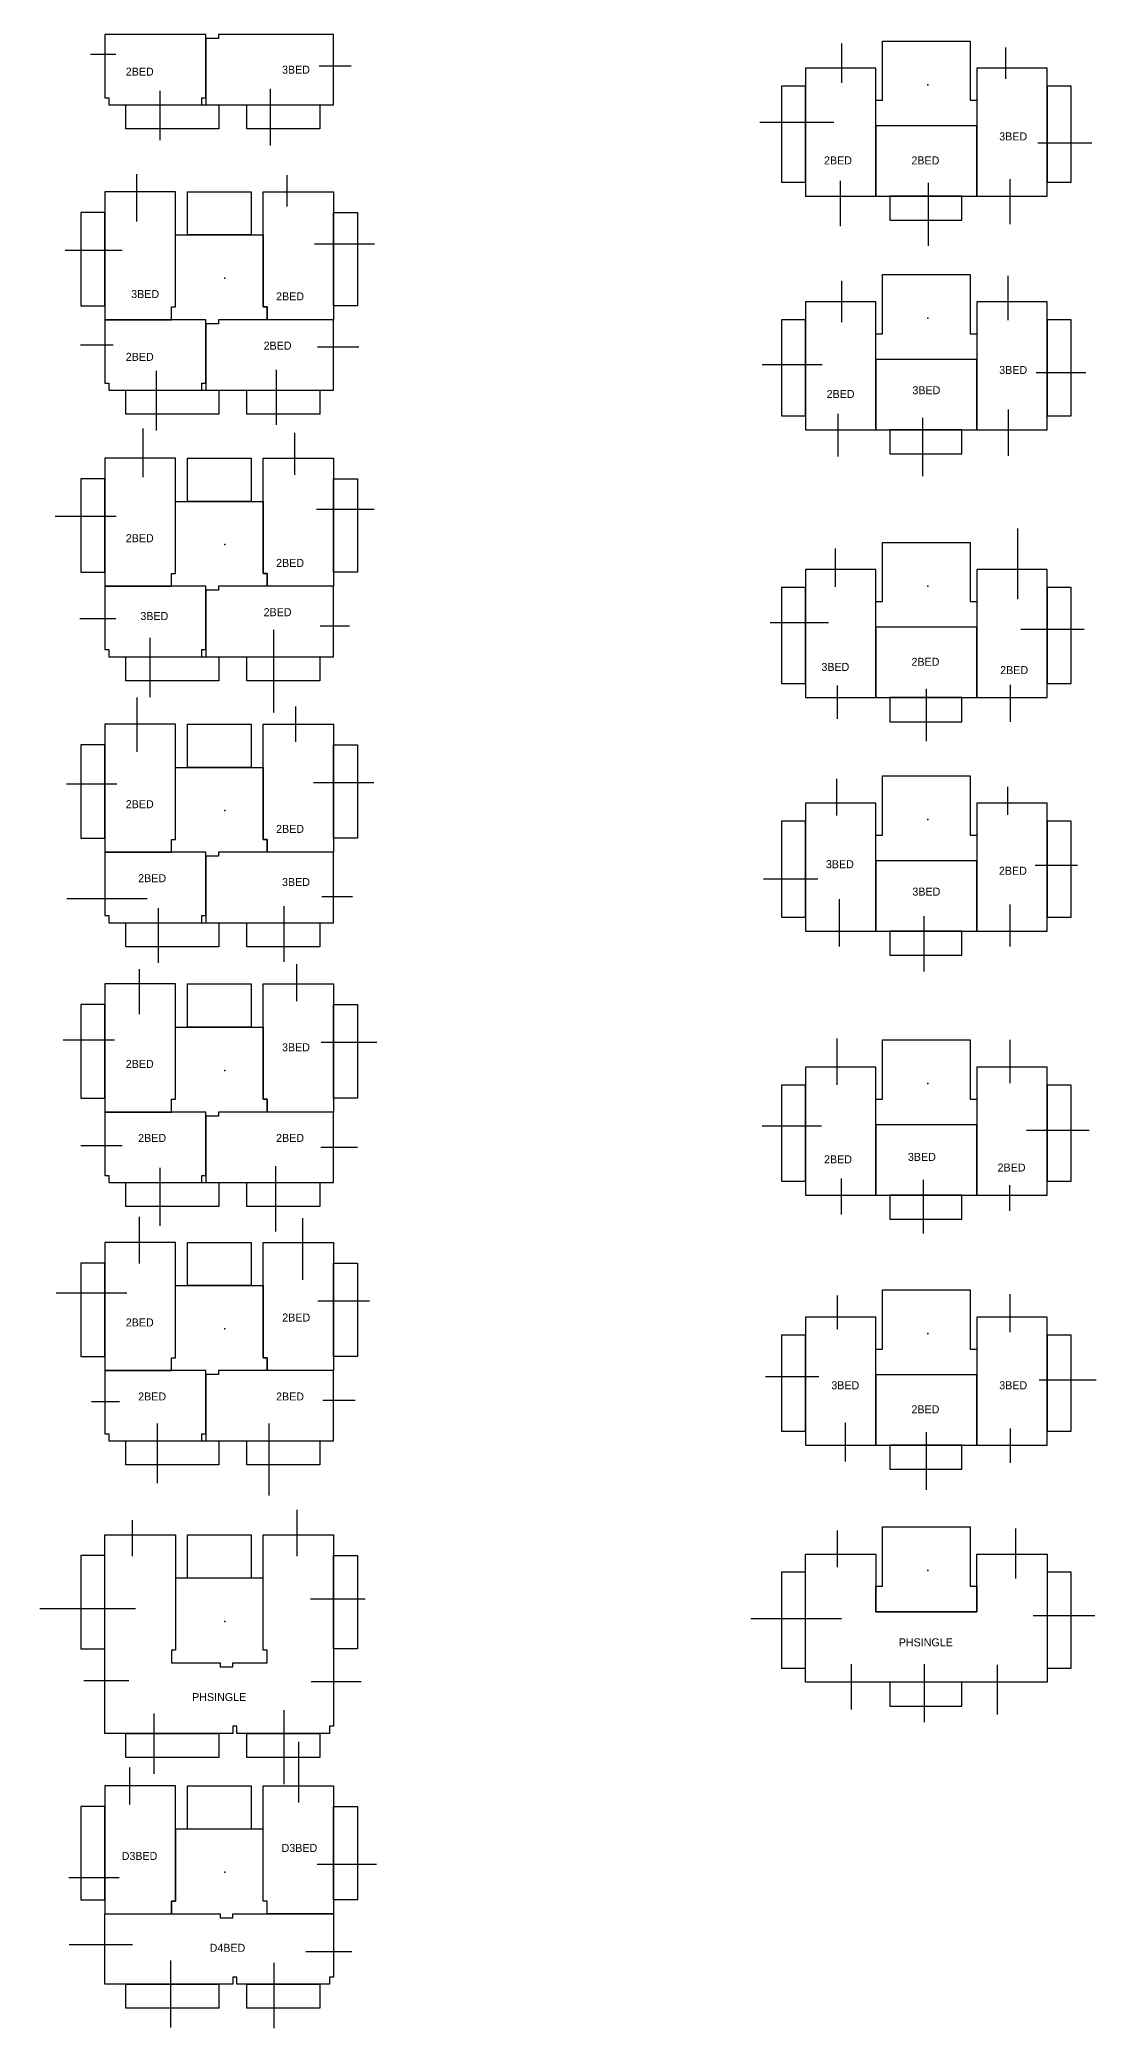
# Model space of a CAD drawing. Extents: x -182 to 224, y -126 to 495.
# Drawn here: x 92 to 224.1, y -125.7 to 122.8 of the extents above; entities that cross this region are included whole.
import ezdxf

# ---------------------------------------------------------------- set-up
doc = ezdxf.new("R2010")
doc.units = 0
doc.header["$LTSCALE"] = 1000
for name, color, linetype in [('FLOORPLATE$T1$223', 7, 'CONTINUOUS'), ('FLOORPLATE$T1$232', 7, 'CONTINUOUS'), ('FLOORPLATE$T1$233', 7, 'CONTINUOUS'), ('FLOORPLATE$T1$322', 7, 'CONTINUOUS'), ('FLOORPLATE$T1$323', 7, 'CONTINUOUS'), ('FLOORPLATE$T1$332', 7, 'CONTINUOUS'), ('FLOORPLATE$T1$PHSINGLE', 7, 'CONTINUOUS'), ('FLOORPLATE$T2$2222', 7, 'CONTINUOUS'), ('FLOORPLATE$T2$2223', 7, 'CONTINUOUS'), ('FLOORPLATE$T2$2232', 7, 'CONTINUOUS'), ('FLOORPLATE$T2$2233', 7, 'CONTINUOUS'), ('FLOORPLATE$T2$2322', 7, 'CONTINUOUS'), ('FLOORPLATE$T2$3222', 7, 'CONTINUOUS'), ('FLOORPLATE$T2$D334', 7, 'CONTINUOUS'), ('FLOORPLATE$T2$PHSINGLE', 7, 'CONTINUOUS')]:
    doc.layers.add(name, color=color, linetype=linetype)

msp = doc.modelspace()

# ---------------------------------------------------------------- linework, layer by layer
at = {"layer": 'FLOORPLATE$T1$223'}
for p, q in [((192.28, 117.43), (192.28, 122.35)), ((212.77, 117.93), (212.77, 121.85)), ((191.28, 112.49), (182.01, 112.49)), ((216.8, 109.92), (223.54, 109.92)), ((192.06, 105.17), (192.06, 99.54)), ((203.08, 104.92), (203.08, 97.08)), ((213.27, 105.4), (213.27, 99.76))]:
    msp.add_line(p, q, dxfattribs=at)
for points in [[(208.34, 115.26), (209.14, 115.26), (209.14, 112.06), (196.54, 112.06), (196.54, 115.26), (197.34, 115.26), (197.34, 122.66), (208.34, 122.66)], [(184.74, 105.01), (187.74, 105.01), (187.74, 117.01), (184.74, 117.01)], [(196.54, 119.26), (187.74, 119.26), (187.74, 103.26), (196.54, 103.26)], [(209.14, 119.26), (209.14, 103.26), (217.94, 103.26), (217.94, 119.26)], [(217.94, 105.01), (220.94, 105.01), (220.94, 117.01), (217.94, 117.01)], [(209.14, 112.06), (196.54, 112.06), (196.54, 103.26), (209.14, 103.26)], [(198.29, 100.26), (207.29, 100.26), (207.29, 103.26), (198.29, 103.26)]]:
    msp.add_lwpolyline(points, close=True, dxfattribs=at)
msp.add_point((203.02, 117.2), dxfattribs=at)
at = {"layer": 'FLOORPLATE$T1$232'}
for p, q in [((191.67, -7.79), (191.67, -1.99)), ((213.32, -7.57), (213.32, -2.16)), ((189.74, -12.93), (182.32, -12.93)), ((215.36, -13.43), (223.2, -13.43)), ((192.17, -19.5), (192.17, -23.97)), ((202.44, -19.67), (202.44, -26.35)), ((213.26, -20.33), (213.26, -23.53))]:
    msp.add_line(p, q, dxfattribs=at)
for points in [[(208.34, -9.57), (209.14, -9.57), (209.14, -12.77), (196.54, -12.77), (196.54, -9.57), (197.34, -9.57), (197.34, -2.17), (208.34, -2.17)], [(196.54, -5.57), (187.74, -5.57), (187.74, -21.57), (196.54, -21.57)], [(209.14, -5.57), (209.14, -21.57), (217.94, -21.57), (217.94, -5.57)], [(184.74, -19.82), (187.74, -19.82), (187.74, -7.82), (184.74, -7.82)], [(217.94, -19.82), (220.94, -19.82), (220.94, -7.82), (217.94, -7.82)], [(209.14, -12.77), (196.54, -12.77), (196.54, -21.57), (209.14, -21.57)], [(198.29, -24.57), (207.29, -24.57), (207.29, -21.57), (198.29, -21.57)]]:
    msp.add_lwpolyline(points, close=True, dxfattribs=at)
msp.add_point((203.02, -7.63), dxfattribs=at)
at = {"layer": 'FLOORPLATE$T1$233'}
for p, q in [((192.27, 87.51), (192.27, 92.69)), ((213.06, 87.76), (213.06, 93.3)), ((189.81, 82.19), (182.31, 82.19)), ((216.59, 81.23), (222.81, 81.23)), ((191.79, 76.06), (191.79, 70.74)), ((202.36, 75.58), (202.36, 68.28)), ((213.06, 76.6), (213.06, 70.81))]:
    msp.add_line(p, q, dxfattribs=at)
for points in [[(208.34, 86.08), (209.14, 86.08), (209.14, 82.88), (196.54, 82.88), (196.54, 86.08), (197.34, 86.08), (197.34, 93.48), (208.34, 93.48)], [(196.54, 90.08), (187.74, 90.08), (187.74, 74.08), (196.54, 74.08)], [(209.14, 90.08), (209.14, 74.08), (217.94, 74.08), (217.94, 90.08)], [(184.74, 75.83), (187.74, 75.83), (187.74, 87.83), (184.74, 87.83)], [(217.94, 75.83), (220.94, 75.83), (220.94, 87.83), (217.94, 87.83)], [(209.14, 82.88), (196.54, 82.88), (196.54, 74.08), (209.14, 74.08)], [(198.29, 71.08), (207.29, 71.08), (207.29, 74.08), (198.29, 74.08)]]:
    msp.add_lwpolyline(points, close=True, dxfattribs=at)
msp.add_point((203.02, 88.02), dxfattribs=at)
at = {"layer": 'FLOORPLATE$T1$322'}
for p, q in [((214.27, 52.9), (214.27, 61.76)), ((191.5, 54.47), (191.5, 59.24)), ((190.61, 49.97), (183.32, 49.97)), ((214.68, 49.15), (222.59, 49.15)), ((191.7, 42.13), (191.7, 37.97)), ((202.82, 41.72), (202.82, 35.17)), ((213.32, 42.19), (213.32, 37.56))]:
    msp.add_line(p, q, dxfattribs=at)
for points in [[(208.34, 52.6), (209.14, 52.6), (209.14, 49.4), (196.54, 49.4), (196.54, 52.6), (197.34, 52.6), (197.34, 60), (208.34, 60)], [(196.54, 56.6), (187.74, 56.6), (187.74, 40.6), (196.54, 40.6)], [(209.14, 56.6), (209.14, 40.6), (217.94, 40.6), (217.94, 56.6)], [(184.74, 42.35), (187.74, 42.35), (187.74, 54.35), (184.74, 54.35)], [(217.94, 42.35), (220.94, 42.35), (220.94, 54.35), (217.94, 54.35)], [(209.14, 49.4), (196.54, 49.4), (196.54, 40.6), (209.14, 40.6)], [(198.29, 37.6), (207.29, 37.6), (207.29, 40.6), (198.29, 40.6)]]:
    msp.add_lwpolyline(points, close=True, dxfattribs=at)
msp.add_point((203.02, 54.55), dxfattribs=at)
at = {"layer": 'FLOORPLATE$T1$323'}
for p, q in [((191.68, -34.1), (191.68, -38.3)), ((213.33, -38.68), (213.33, -33.94)), ((189.41, -44.26), (182.73, -44.26)), ((216.97, -44.65), (224.09, -44.65)), ((192.67, -50.01), (192.67, -54.86)), ((202.83, -51.17), (202.83, -58.4)), ((213.33, -50.72), (213.33, -55.03))]:
    msp.add_line(p, q, dxfattribs=at)
for points in [[(208.34, -40.81), (209.14, -40.81), (209.14, -44.01), (196.54, -44.01), (196.54, -40.81), (197.34, -40.81), (197.34, -33.41), (208.34, -33.41)], [(196.54, -36.81), (187.74, -36.81), (187.74, -52.81), (196.54, -52.81)], [(209.14, -36.81), (209.14, -52.81), (217.94, -52.81), (217.94, -36.81)], [(184.74, -51.06), (187.74, -51.06), (187.74, -39.06), (184.74, -39.06)], [(217.94, -51.06), (220.94, -51.06), (220.94, -39.06), (217.94, -39.06)], [(209.14, -44.01), (196.54, -44.01), (196.54, -52.81), (209.14, -52.81)], [(198.29, -55.81), (207.29, -55.81), (207.29, -52.81), (198.29, -52.81)]]:
    msp.add_lwpolyline(points, close=True, dxfattribs=at)
msp.add_point((203.02, -38.86), dxfattribs=at)
at = {"layer": 'FLOORPLATE$T1$332'}
for p, q in [((191.64, 25.88), (191.64, 30.45)), ((213.02, 25.97), (213.02, 29.46)), ((189.27, 17.92), (182.46, 17.92)), ((216.46, 19.67), (221.74, 19.67)), ((191.95, 15.42), (191.95, 9.51)), ((202.51, 13.31), (202.51, 6.38)), ((213.29, 14.75), (213.29, 9.51))]:
    msp.add_line(p, q, dxfattribs=at)
for points in [[(208.34, 23.42), (209.14, 23.42), (209.14, 20.22), (196.54, 20.22), (196.54, 23.42), (197.34, 23.42), (197.34, 30.82), (208.34, 30.82)], [(196.54, 27.42), (187.74, 27.42), (187.74, 11.42), (196.54, 11.42)], [(209.14, 27.42), (209.14, 11.42), (217.94, 11.42), (217.94, 27.42)], [(184.74, 13.17), (187.74, 13.17), (187.74, 25.17), (184.74, 25.17)], [(217.94, 13.17), (220.94, 13.17), (220.94, 25.17), (217.94, 25.17)], [(209.14, 20.22), (196.54, 20.22), (196.54, 11.42), (209.14, 11.42)], [(198.29, 8.42), (207.29, 8.42), (207.29, 11.42), (198.29, 11.42)]]:
    msp.add_lwpolyline(points, close=True, dxfattribs=at)
msp.add_point((203.02, 25.36), dxfattribs=at)
at = {"layer": 'FLOORPLATE$T1$PHSINGLE'}
for p, q in [((191.74, -68.06), (191.74, -63.49)), ((214.04, -69.49), (214.04, -63.22)), ((192.22, -74.53), (180.9, -74.53)), ((216.22, -74.12), (223.92, -74.12)), ((193.45, -80.19), (193.45, -85.85)), ((202.58, -80.19), (202.58, -87.42)), ((211.72, -80.26), (211.72, -86.46))]:
    msp.add_line(p, q, dxfattribs=at)
for points in [[(208.34, -70.44), (209.14, -70.44), (209.14, -73.64), (196.54, -73.64), (196.54, -70.44), (197.34, -70.44), (197.34, -63.04), (208.34, -63.04)], [(187.74, -66.44), (196.54, -66.44), (196.54, -73.64), (209.14, -73.64), (209.14, -66.44), (217.94, -66.44), (217.94, -82.44), (187.74, -82.44)], [(184.74, -80.69), (187.74, -80.69), (187.74, -68.69), (184.74, -68.69)], [(217.94, -80.69), (220.94, -80.69), (220.94, -68.69), (217.94, -68.69)], [(198.29, -85.44), (207.29, -85.44), (207.29, -82.44), (198.29, -82.44)]]:
    msp.add_lwpolyline(points, close=True, dxfattribs=at)
msp.add_point((203.02, -68.49), dxfattribs=at)
at = {"layer": 'FLOORPLATE$T2$2222'}
for p, q in [((104.44, -30.12), (104.44, -24.26)), ((124.87, -32.16), (124.87, -24.43)), ((102.84, -33.82), (94, -33.82)), ((126.75, -34.76), (133.19, -34.76)), ((127.36, -47.18), (131.39, -47.18)), ((101.95, -47.4), (98.42, -47.4)), ((106.65, -50.11), (106.65, -57.56)), ((120.62, -50.11), (120.62, -59.11))]:
    msp.add_line(p, q, dxfattribs=at)
for points in [[(108.92, -41.88), (108.92, -27.48), (100.12, -27.48), (100.12, -43.48), (108.42, -43.48), (108.42, -41.88)], [(118.42, -32.88), (110.42, -32.88), (110.42, -27.48), (118.42, -27.48)], [(120.42, -41.88), (119.92, -41.88), (119.92, -27.48), (128.72, -27.48), (128.72, -43.48), (120.42, -43.48)], [(100.12, -41.73), (100.12, -30.07), (97.12, -30.07), (97.12, -41.73)], [(131.72, -41.73), (128.72, -41.73), (128.72, -30.07), (131.72, -30.07)], [(108.92, -41.88), (108.92, -32.88), (119.92, -32.88), (119.92, -41.88), (120.42, -41.88), (120.42, -43.48), (114.32, -43.48), (114.32, -43.98), (112.72, -43.98), (112.72, -43.48), (108.42, -43.48), (108.42, -41.88)], [(112.72, -43.48), (100.12, -43.48), (100.12, -51.4), (100.62, -51.4), (100.62, -52.28), (112.22, -52.28), (112.22, -51.4), (112.72, -51.4)], [(128.72, -43.48), (114.32, -43.48), (114.32, -43.98), (112.72, -43.98), (112.72, -52.28), (128.72, -52.28)], [(102.71, -52.28), (114.37, -52.28), (114.37, -55.28), (102.71, -55.28)], [(117.84, -55.28), (117.84, -52.28), (127.01, -52.28), (127.01, -55.28)]]:
    msp.add_lwpolyline(points, close=True, dxfattribs=at)
msp.add_point((115.12, -38.28), dxfattribs=at)
at = {"layer": 'FLOORPLATE$T2$2223'}
for p, q in [((104.42, 1.06), (104.42, 6.69)), ((124.13, 2.66), (124.13, 7.3)), ((101.33, -2.2), (94.87, -2.2)), ((127.17, -2.47), (134.13, -2.47)), ((102.27, -15.4), (97.08, -15.4)), ((127.12, -15.56), (131.7, -15.56)), ((106.96, -18.16), (106.96, -25.39)), ((121.43, -17.94), (121.43, -26.11))]:
    msp.add_line(p, q, dxfattribs=at)
for points in [[(108.92, -9.58), (108.92, 4.82), (100.12, 4.82), (100.12, -11.18), (108.42, -11.18), (108.42, -9.58)], [(118.42, -0.58), (110.42, -0.58), (110.42, 4.82), (118.42, 4.82)], [(120.42, -9.58), (119.92, -9.58), (119.92, 4.82), (128.72, 4.82), (128.72, -11.18), (120.42, -11.18)], [(100.12, -9.43), (100.12, 2.24), (97.12, 2.24), (97.12, -9.43)], [(131.72, -9.43), (128.72, -9.43), (128.72, 2.24), (131.72, 2.24)], [(108.92, -9.58), (108.92, -0.58), (119.92, -0.58), (119.92, -9.58), (120.42, -9.58), (120.42, -11.18), (114.32, -11.18), (114.32, -11.68), (112.72, -11.68), (112.72, -11.18), (108.42, -11.18), (108.42, -9.58)], [(112.72, -11.18), (100.12, -11.18), (100.12, -19.1), (100.62, -19.1), (100.62, -19.98), (112.22, -19.98), (112.22, -19.1), (112.72, -19.1)], [(128.72, -11.18), (114.32, -11.18), (114.32, -11.68), (112.72, -11.68), (112.72, -19.98), (128.72, -19.98)], [(102.71, -19.98), (114.37, -19.98), (114.37, -22.98), (102.71, -22.98)], [(117.84, -22.98), (117.84, -19.98), (127.01, -19.98), (127.01, -22.98)]]:
    msp.add_lwpolyline(points, close=True, dxfattribs=at)
msp.add_point((115.12, -5.98), dxfattribs=at)
at = {"layer": 'FLOORPLATE$T2$2232'}
for p, q in [((104.14, 33.81), (104.14, 40.6)), ((123.97, 35.08), (123.97, 39.49)), ((126.18, 30), (133.74, 30)), ((101.6, 29.78), (95.31, 29.78)), ((105.41, 15.47), (95.36, 15.47)), ((127.23, 15.75), (131.09, 15.75)), ((106.79, 14.31), (106.79, 7.47)), ((122.48, 14.53), (122.48, 7.58))]:
    msp.add_line(p, q, dxfattribs=at)
for points in [[(108.92, 22.88), (108.92, 37.28), (100.12, 37.28), (100.12, 21.28), (108.42, 21.28), (108.42, 22.88)], [(118.42, 31.88), (110.42, 31.88), (110.42, 37.28), (118.42, 37.28)], [(120.42, 22.88), (119.92, 22.88), (119.92, 37.28), (128.72, 37.28), (128.72, 21.28), (120.42, 21.28)], [(100.12, 23.03), (100.12, 34.7), (97.12, 34.7), (97.12, 23.03)], [(131.72, 23.03), (128.72, 23.03), (128.72, 34.7), (131.72, 34.7)], [(108.92, 22.88), (108.92, 31.88), (119.92, 31.88), (119.92, 22.88), (120.42, 22.88), (120.42, 21.28), (114.32, 21.28), (114.32, 20.78), (112.72, 20.78), (112.72, 21.28), (108.42, 21.28), (108.42, 22.88)], [(112.72, 21.28), (100.12, 21.28), (100.12, 13.36), (100.62, 13.36), (100.62, 12.48), (112.22, 12.48), (112.22, 13.36), (112.72, 13.36)], [(128.72, 21.28), (114.32, 21.28), (114.32, 20.78), (112.72, 20.78), (112.72, 12.48), (128.72, 12.48)], [(102.71, 12.48), (114.37, 12.48), (114.37, 9.48), (102.71, 9.48)], [(117.84, 9.48), (117.84, 12.48), (127.01, 12.48), (127.01, 9.48)]]:
    msp.add_lwpolyline(points, close=True, dxfattribs=at)
msp.add_point((115.12, 26.48), dxfattribs=at)
at = {"layer": 'FLOORPLATE$T2$2233'}
for p, q in [((101.46, 120.98), (98.32, 120.98)), ((126.92, 119.55), (130.9, 119.55)), ((106.99, 116.45), (106.99, 110.27)), ((120.79, 116.67), (120.79, 109.61))]:
    msp.add_line(p, q, dxfattribs=at)
for points in [[(112.72, 123.47), (100.12, 123.47), (100.12, 115.55), (100.62, 115.55), (100.62, 114.67), (112.22, 114.67), (112.22, 115.55), (112.72, 115.55)], [(128.72, 123.47), (114.32, 123.47), (114.32, 122.97), (112.72, 122.97), (112.72, 114.67), (128.72, 114.67)], [(102.71, 114.67), (114.37, 114.67), (114.37, 111.67), (102.71, 111.67)], [(117.84, 111.67), (117.84, 114.67), (127.01, 114.67), (127.01, 111.67)]]:
    msp.add_lwpolyline(points, close=True, dxfattribs=at)
at = {"layer": 'FLOORPLATE$T2$2322'}
for p, q in [((104.89, 68.17), (104.89, 74.25)), ((123.88, 68.45), (123.88, 73.69)), ((101.52, 63.26), (93.9, 63.26)), ((126.59, 64.14), (133.77, 64.14)), ((101.46, 50.45), (96.99, 50.45)), ((105.72, 48.07), (105.72, 40.67)), ((121.18, 49.07), (121.18, 38.74)), ((127.03, 49.56), (130.68, 49.56))]:
    msp.add_line(p, q, dxfattribs=at)
for points in [[(108.92, 56.12), (108.92, 70.52), (100.12, 70.52), (100.12, 54.52), (108.42, 54.52), (108.42, 56.12)], [(118.42, 65.12), (110.42, 65.12), (110.42, 70.52), (118.42, 70.52)], [(120.42, 56.12), (119.92, 56.12), (119.92, 70.52), (128.72, 70.52), (128.72, 54.52), (120.42, 54.52)], [(100.12, 56.27), (100.12, 67.94), (97.12, 67.94), (97.12, 56.27)], [(131.72, 56.27), (128.72, 56.27), (128.72, 67.94), (131.72, 67.94)], [(108.92, 56.12), (108.92, 65.12), (119.92, 65.12), (119.92, 56.12), (120.42, 56.12), (120.42, 54.52), (114.32, 54.52), (114.32, 54.02), (112.72, 54.02), (112.72, 54.52), (108.42, 54.52), (108.42, 56.12)], [(112.72, 54.52), (100.12, 54.52), (100.12, 46.6), (100.62, 46.6), (100.62, 45.72), (112.22, 45.72), (112.22, 46.6), (112.72, 46.6)], [(128.72, 54.52), (114.32, 54.52), (114.32, 54.02), (112.72, 54.02), (112.72, 45.72), (128.72, 45.72)], [(102.71, 45.72), (114.37, 45.72), (114.37, 42.72), (102.71, 42.72)], [(117.84, 42.72), (117.84, 45.72), (127.01, 45.72), (127.01, 42.72)]]:
    msp.add_lwpolyline(points, close=True, dxfattribs=at)
msp.add_point((115.12, 59.72), dxfattribs=at)
at = {"layer": 'FLOORPLATE$T2$3222'}
for p, q in [((104.09, 100.11), (104.09, 106.02)), ((122.92, 101.99), (122.92, 105.88)), ((126.32, 97.3), (133.84, 97.3)), ((102.26, 96.49), (95.15, 96.49)), ((101.14, 84.64), (97.07, 84.64)), ((126.68, 84.46), (131.87, 84.46)), ((106.51, 81.46), (106.51, 73.99)), ((121.54, 81.55), (121.54, 74.71))]:
    msp.add_line(p, q, dxfattribs=at)
for points in [[(108.92, 89.43), (108.92, 103.83), (100.12, 103.83), (100.12, 87.83), (108.42, 87.83), (108.42, 89.43)], [(118.42, 98.43), (110.42, 98.43), (110.42, 103.83), (118.42, 103.83)], [(120.42, 89.43), (119.92, 89.43), (119.92, 103.83), (128.72, 103.83), (128.72, 87.83), (120.42, 87.83)], [(100.12, 89.58), (100.12, 101.25), (97.12, 101.25), (97.12, 89.58)], [(131.72, 89.58), (128.72, 89.58), (128.72, 101.25), (131.72, 101.25)], [(108.92, 89.43), (108.92, 98.43), (119.92, 98.43), (119.92, 89.43), (120.42, 89.43), (120.42, 87.83), (114.32, 87.83), (114.32, 87.33), (112.72, 87.33), (112.72, 87.83), (108.42, 87.83), (108.42, 89.43)], [(112.72, 87.83), (100.12, 87.83), (100.12, 79.91), (100.62, 79.91), (100.62, 79.03), (112.22, 79.03), (112.22, 79.91), (112.72, 79.91)], [(128.72, 87.83), (114.32, 87.83), (114.32, 87.33), (112.72, 87.33), (112.72, 79.03), (128.72, 79.03)], [(102.71, 79.03), (114.37, 79.03), (114.37, 76.03), (102.71, 76.03)], [(117.84, 76.03), (117.84, 79.03), (127.01, 79.03), (127.01, 76.03)]]:
    msp.add_lwpolyline(points, close=True, dxfattribs=at)
msp.add_point((115.12, 93.03), dxfattribs=at)
at = {"layer": 'FLOORPLATE$T2$D334'}
for p, q in [((124.37, -97.46), (124.37, -89.89)), ((103.24, -97.72), (103.24, -93.08)), ((126.64, -105.19), (134.06, -105.19)), ((101.9, -106.9), (95.6, -106.9)), ((103.55, -115.24), (95.66, -115.24)), ((125.25, -116.07), (130.99, -116.07)), ((108.3, -117.23), (108.3, -125.57)), ((121.22, -117.51), (121.22, -125.68))]:
    msp.add_line(p, q, dxfattribs=at)
for points in [[(108.92, -109.79), (108.92, -95.39), (100.12, -95.39), (100.12, -111.39), (108.42, -111.39), (108.42, -109.79)], [(118.42, -100.79), (110.42, -100.79), (110.42, -95.39), (118.42, -95.39)], [(120.42, -109.79), (119.92, -109.79), (119.92, -95.39), (128.72, -95.39), (128.72, -111.39), (120.42, -111.39)], [(100.12, -109.64), (100.12, -97.98), (97.12, -97.98), (97.12, -109.64)], [(131.72, -109.64), (128.72, -109.64), (128.72, -97.98), (131.72, -97.98)], [(119.92, -109.79), (119.92, -100.79), (108.92, -100.79), (108.92, -109.79), (108.42, -109.79), (108.42, -111.39), (114.52, -111.39), (114.52, -111.89), (116.12, -111.89), (116.12, -111.39), (120.42, -111.39), (120.42, -109.79)], [(100.12, -111.39), (114.52, -111.39), (114.52, -111.89), (116.12, -111.89), (116.12, -111.39), (128.72, -111.39), (128.72, -119.31), (128.22, -119.31), (128.22, -120.19), (116.62, -120.19), (116.62, -119.31), (116.12, -119.31), (116.12, -120.19), (100.12, -120.19)], [(102.71, -120.19), (114.37, -120.19), (114.37, -123.19), (102.71, -123.19)], [(117.84, -123.19), (117.84, -120.19), (127.01, -120.19), (127.01, -123.19)]]:
    msp.add_lwpolyline(points, close=True, dxfattribs=at)
msp.add_point((115.12, -106.19), dxfattribs=at)
at = {"layer": 'FLOORPLATE$T2$PHSINGLE'}
for p, q in [((124.16, -66.68), (124.16, -60.88)), ((103.56, -66.68), (103.56, -62.2)), ((125.81, -72.03), (132.66, -72.03)), ((103.94, -73.25), (91.96, -73.25)), ((103.12, -82.25), (97.48, -82.25)), ((125.92, -82.36), (132.16, -82.36)), ((106.21, -86.34), (106.21, -93.9)), ((122.5, -85.95), (122.5, -95.17))]:
    msp.add_line(p, q, dxfattribs=at)
for points in [[(100.12, -64.03), (108.92, -64.03), (108.92, -78.43), (108.42, -78.43), (108.42, -80.03), (114.52, -80.03), (114.52, -80.53), (116.12, -80.53), (116.12, -80.03), (120.42, -80.03), (120.42, -78.43), (119.92, -78.43), (119.92, -64.03), (128.72, -64.03), (128.72, -87.95), (128.22, -87.95), (128.22, -88.83), (116.62, -88.83), (116.62, -87.95), (116.12, -87.95), (116.12, -88.83), (100.12, -88.83)], [(118.42, -69.43), (110.42, -69.43), (110.42, -64.03), (118.42, -64.03)], [(100.12, -78.28), (100.12, -66.61), (97.12, -66.61), (97.12, -78.28)], [(131.72, -78.28), (128.72, -78.28), (128.72, -66.61), (131.72, -66.61)], [(119.92, -78.43), (119.92, -69.43), (108.92, -69.43), (108.92, -78.43), (108.42, -78.43), (108.42, -80.03), (114.52, -80.03), (114.52, -80.53), (116.12, -80.53), (116.12, -80.03), (120.42, -80.03), (120.42, -78.43)], [(102.71, -88.83), (114.37, -88.83), (114.37, -91.83), (102.71, -91.83)], [(117.84, -91.83), (117.84, -88.83), (127.01, -88.83), (127.01, -91.83)]]:
    msp.add_lwpolyline(points, close=True, dxfattribs=at)
msp.add_point((115.12, -74.83), dxfattribs=at)

# ---------------------------------------------------------------- texts
at = {"layer": 'FLOORPLATE$T1$223', "linetype": 'CONTINUOUS'}
for s, p in [('3BED', (211.96, 110.24)), ('2BED', (190.05, 107.24)), ('2BED', (200.98, 107.24))]:
    msp.add_text(s, height=1, dxfattribs=at).set_placement(p)
at = {"layer": 'FLOORPLATE$T1$232', "linetype": 'CONTINUOUS'}
for s, p in [('2BED', (190.05, -17.59)), ('3BED', (200.54, -17.29)), ('2BED', (211.75, -18.62))]:
    msp.add_text(s, height=1, dxfattribs=at).set_placement(p)
at = {"layer": 'FLOORPLATE$T1$233', "linetype": 'CONTINUOUS'}
for s, p in [('3BED', (211.96, 81.05)), ('3BED', (201.1, 78.52)), ('2BED', (190.37, 78.05))]:
    msp.add_text(s, height=1, dxfattribs=at).set_placement(p)
at = {"layer": 'FLOORPLATE$T1$322', "linetype": 'CONTINUOUS'}
for s, p in [('3BED', (189.72, 43.94)), ('2BED', (200.98, 44.58)), ('2BED', (212.08, 43.54))]:
    msp.add_text(s, height=1, dxfattribs=at).set_placement(p)
at = {"layer": 'FLOORPLATE$T1$323', "linetype": 'CONTINUOUS'}
for s, p in [('3BED', (190.96, -45.83)), ('3BED', (211.96, -45.83)), ('2BED', (200.98, -48.83))]:
    msp.add_text(s, height=1, dxfattribs=at).set_placement(p)
at = {"layer": 'FLOORPLATE$T1$332', "linetype": 'CONTINUOUS'}
for s, p in [('3BED', (190.28, 19.29)), ('2BED', (211.92, 18.47)), ('3BED', (201.1, 15.86))]:
    msp.add_text(s, height=1, dxfattribs=at).set_placement(p)
at = {"layer": 'FLOORPLATE$T1$PHSINGLE', "linetype": 'CONTINUOUS'}
msp.add_text('PHSINGLE', height=1, dxfattribs=at).set_placement((199.39, -77.95))
at = {"layer": 'FLOORPLATE$T2$2222', "linetype": 'CONTINUOUS'}
for p in [(102.72, -37.98), (122.29, -37.36), (104.27, -47.23), (121.52, -47.23)]:
    msp.add_text('2BED', height=1, dxfattribs=at).set_placement(p)
at = {"layer": 'FLOORPLATE$T2$2223', "linetype": 'CONTINUOUS'}
for s, p in [('2BED', (102.72, -5.67)), ('3BED', (122.26, -3.59)), ('2BED', (104.27, -14.92)), ('2BED', (121.52, -14.92))]:
    msp.add_text(s, height=1, dxfattribs=at).set_placement(p)
at = {"layer": 'FLOORPLATE$T2$2232', "linetype": 'CONTINUOUS'}
for s, p in [('2BED', (102.72, 26.79)), ('2BED', (121.52, 23.7)), ('2BED', (104.27, 17.54)), ('3BED', (122.26, 17.06))]:
    msp.add_text(s, height=1, dxfattribs=at).set_placement(p)
at = {"layer": 'FLOORPLATE$T2$2233', "linetype": 'CONTINUOUS'}
for s, p in [('2BED', (102.72, 118.33)), ('3BED', (122.26, 118.58))]:
    msp.add_text(s, height=1, dxfattribs=at).set_placement(p)
at = {"layer": 'FLOORPLATE$T2$2322', "linetype": 'CONTINUOUS'}
for s, p in [('2BED', (102.72, 60.03)), ('2BED', (121.52, 56.94)), ('3BED', (104.55, 50.3)), ('2BED', (119.96, 50.78))]:
    msp.add_text(s, height=1, dxfattribs=at).set_placement(p)
at = {"layer": 'FLOORPLATE$T2$3222', "linetype": 'CONTINUOUS'}
for s, p in [('3BED', (103.4, 90.54)), ('2BED', (121.52, 90.25)), ('2BED', (119.96, 84.09)), ('2BED', (102.72, 82.69))]:
    msp.add_text(s, height=1, dxfattribs=at).set_placement(p)
at = {"layer": 'FLOORPLATE$T2$D334', "linetype": 'CONTINUOUS'}
for s, p in [('D3BED', (102.21, -104.65)), ('D3BED', (122.21, -103.65)), ('D4BED', (113.21, -116.13))]:
    msp.add_text(s, height=1, dxfattribs=at).set_placement(p)
at = {"layer": 'FLOORPLATE$T2$PHSINGLE', "linetype": 'CONTINUOUS'}
msp.add_text('PHSINGLE', height=1, dxfattribs=at).set_placement((111.02, -84.79))

doc.saveas('drawing.dxf')
